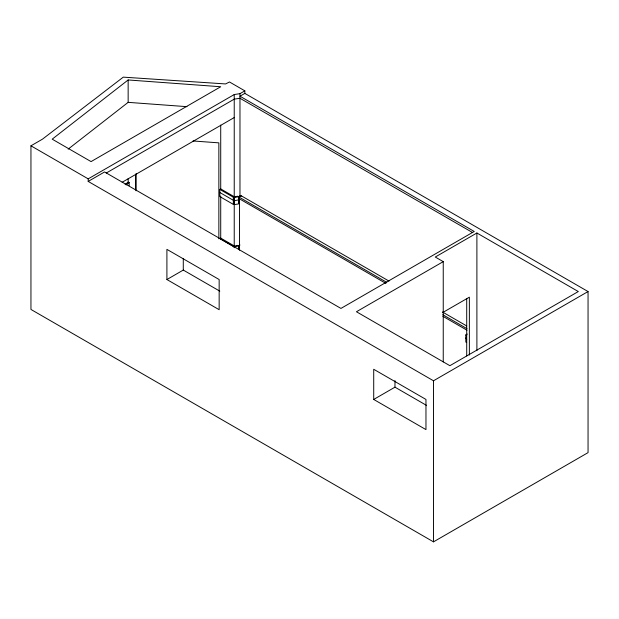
<?xml version="1.0" encoding="UTF-8"?>
<svg xmlns="http://www.w3.org/2000/svg" width="619" height="619" viewBox="0 0 619 619"><rect width="100%" height="100%" fill="white"/><g stroke="black" fill="none" stroke-linecap="round" stroke-linejoin="round"><path stroke-width="0.93" d="M220.72 238.949L220.72 196.076M234.23 247.701L234.23 94.545L239.971 93.655L244.845 90.846L244.845 93.399L588.05 291.549L588.05 452.628L433.493 541.857L30.95 309.446L30.95 145.813L42.463 139.167L123.274 77.143L225.595 83.936L229.479 81.971L244.845 90.846M239.089 203.496L239.089 196.339L239.971 195.821M239.971 196.254L239.971 93.655M219.838 192.494L234.23 200.804L238.547 199.86M128.148 79.959L52.205 139.167L91.07 161.598L220.72 86.745L128.148 79.959L128.148 102.352L68.152 149.133M125.123 184.485L128.148 182.125L129.154 182.559L129.154 185.623M126.129 184.919L129.154 182.559M30.95 145.813L88.192 178.86L234.23 94.545M88.192 178.86L88.192 181.413L104.572 171.958L340.945 308.424L474.239 231.467L239.971 96.208L244.845 93.399M106.251 173.034L234.23 99.148L239.971 98.259L472.568 232.543M122.144 182.272L234.23 117.556M219.838 189.429L220.72 188.919L234.23 196.718L234.547 204.564L238.547 203.945L238.547 196.788L237.526 196.2L233.34 197.229L219.838 189.429L219.838 196.587L233.34 204.386L234.23 203.875L234.547 204.564M385.947 283.425L238.872 198.513L238.872 196.981L241.085 195.697L389.003 281.096M238.872 198.513L239.538 198.126M166.906 279.533L219.157 309.701L219.157 279.533L166.906 249.364L166.906 279.533L183.286 270.07L219.784 291.139M238.547 245.991L237.526 245.395L233.34 246.424L219.838 238.624L220.72 238.114L234.23 245.913L234.547 246.61L238.547 245.991L238.547 249.055M239.971 245.023L239.089 245.534L239.089 248.606M443.243 261.636L356.443 311.744L449.881 365.69L578.308 291.549L476.893 232.999L435.265 257.032L443.243 261.636L443.243 361.945M442.794 312.51L469.364 297.174L469.364 355.027M466.711 342.578L465.821 342.067L465.821 334.91L467.322 334.051M373.714 399.441L425.965 429.609L425.965 399.441L373.714 369.272L373.714 399.441L394.968 387.169L426.491 405.368M88.192 181.413L433.493 380.778L588.05 291.549M234.547 197.407L238.547 196.788M128.148 102.352L186.969 106.669M193.02 140.962L218.855 142.857L218.855 238.81M442.484 311.976L466.718 325.965M238.872 196.981L386.782 282.372M442.778 314.7L467.012 328.689M442.778 316.232L467.012 330.229M465.821 334.91L466.711 335.421M465.821 337.982L466.711 339.514M476.893 232.999L476.893 350.671M466.711 298.513L466.711 355.917M433.493 380.778L433.493 541.857M394.968 380.569L394.968 387.169M241.085 195.697L241.085 196.463M239.538 198.32L239.538 250.184M234.222 245.905L234.23 247.546M233.34 197.229L233.34 204.386M220.72 125.1L220.72 189.36M183.286 258.757L183.286 270.07M136.103 173.552L136.103 190.814M135.607 174.388L135.607 189.832M128.148 178.659L128.148 182.528"/></g></svg>
